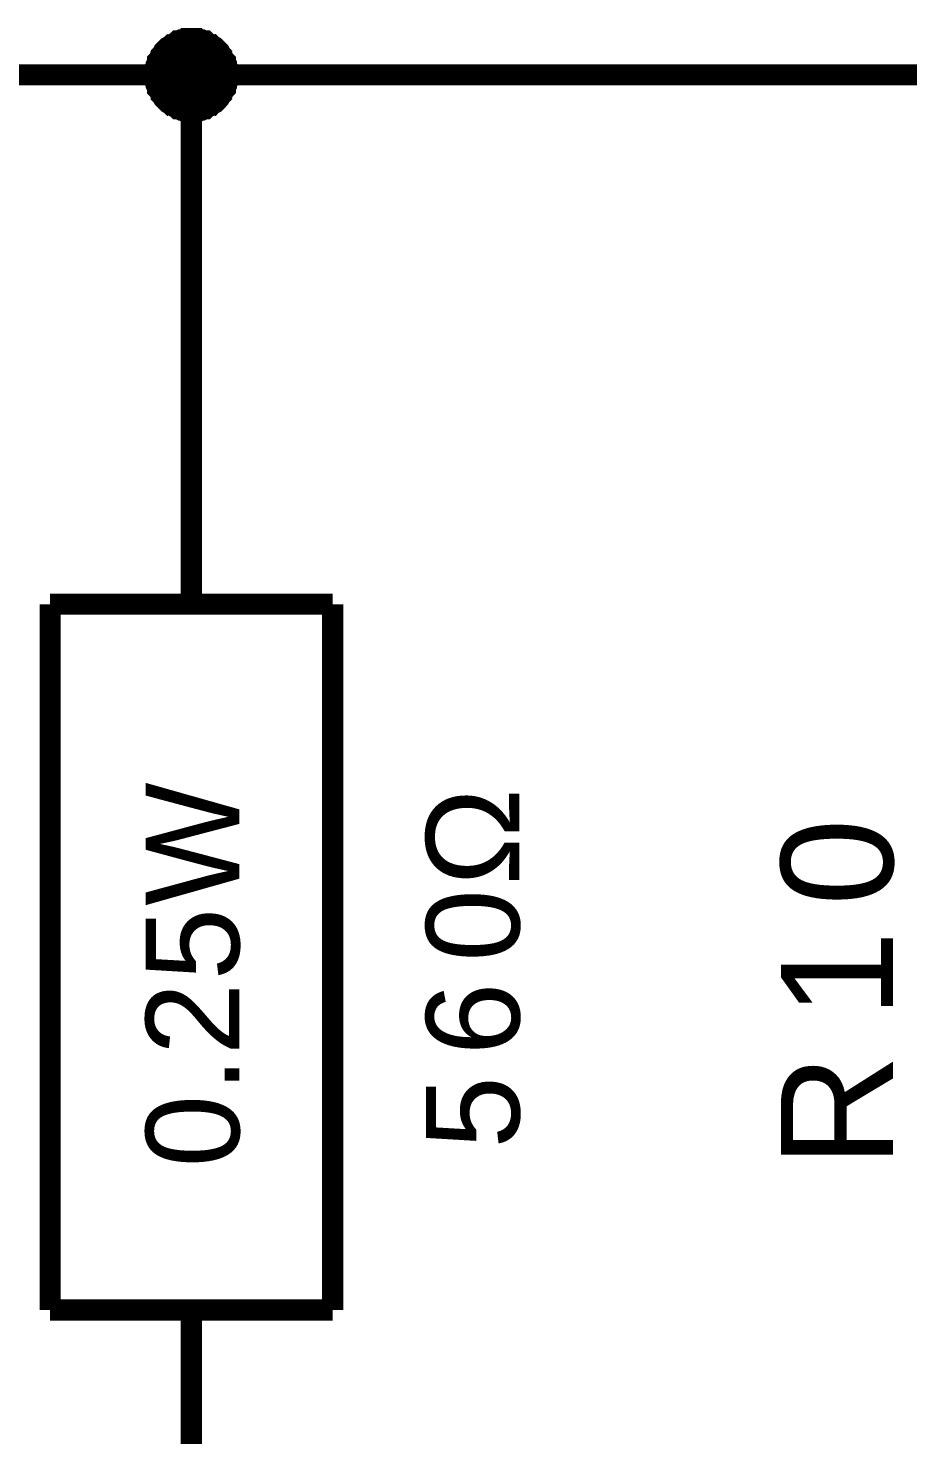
# Model space of a CAD drawing. Header units: millimetres. Extents: x -2024 to 917, y -725 to 13.
# Drawn here: x 484.76 to 497.23, y -578.07 to -558.13 of the extents above; entities that cross this region are included whole.
import ezdxf

# ---------------------------------------------------------------- set-up
doc = ezdxf.new("R2010")
doc.units = ezdxf.units.MM
doc.layers.add('Sheet', color=255, linetype='Continuous')
doc.styles.get("Standard").update_dxf_attribs({"font": 'arial.ttf'})

msp = doc.modelspace()

# ---------------------------------------------------------------- linework, layer by layer
at = {"layer": 'Sheet'}
for points, const_width in [([(486.559, -558.794), (486.559, -558.761), (486.559, -558.745), (486.559, -558.711), (486.576, -558.695), (486.576, -558.662), (486.576, -558.645), (486.592, -558.612), (486.592, -558.596), (486.609, -558.579), (486.625, -558.546), (486.642, -558.529), (486.642, -558.513), (486.658, -558.496), (486.675, -558.463), (486.691, -558.447), (486.708, -558.43), (486.725, -558.413), (486.741, -558.397), (486.774, -558.38), (486.791, -558.364), (486.807, -558.364), (486.824, -558.347), (486.857, -558.331), (486.874, -558.314), (486.89, -558.314), (486.923, -558.298), (486.94, -558.298), (486.973, -558.298), (486.989, -558.281), (487.022, -558.281), (487.039, -558.281), (487.072, -558.281)], 0.3), ([(486.559, -558.794), (486.559, -558.761), (486.559, -558.745), (486.559, -558.711), (486.576, -558.695), (486.576, -558.662), (486.576, -558.645), (486.592, -558.612), (486.592, -558.596), (486.609, -558.579), (486.625, -558.546), (486.642, -558.529), (486.642, -558.513), (486.658, -558.496), (486.675, -558.463), (486.691, -558.447), (486.708, -558.43), (486.725, -558.413), (486.741, -558.397), (486.774, -558.38), (486.791, -558.364), (486.807, -558.364), (486.824, -558.347), (486.857, -558.331), (486.874, -558.314), (486.89, -558.314), (486.923, -558.298), (486.94, -558.298), (486.973, -558.298), (486.989, -558.281), (487.022, -558.281), (487.039, -558.281), (487.072, -558.281)], 0.3), ([(486.559, -558.794), (486.559, -558.761), (486.559, -558.745), (486.559, -558.711), (486.576, -558.695), (486.576, -558.662), (486.576, -558.645), (486.592, -558.612), (486.592, -558.596), (486.609, -558.579), (486.625, -558.546), (486.642, -558.529), (486.642, -558.513), (486.658, -558.496), (486.675, -558.463), (486.691, -558.447), (486.708, -558.43), (486.725, -558.413), (486.741, -558.397), (486.774, -558.38), (486.791, -558.364), (486.807, -558.364), (486.824, -558.347), (486.857, -558.331), (486.874, -558.314), (486.89, -558.314), (486.923, -558.298), (486.94, -558.298), (486.973, -558.298), (486.989, -558.281), (487.022, -558.281), (487.039, -558.281), (487.072, -558.281)], 0.3), ([(486.559, -558.794), (486.559, -558.761), (486.559, -558.745), (486.559, -558.711), (486.576, -558.695), (486.576, -558.662), (486.576, -558.645), (486.592, -558.612), (486.592, -558.596), (486.609, -558.579), (486.625, -558.546), (486.642, -558.529), (486.642, -558.513), (486.658, -558.496), (486.675, -558.463), (486.691, -558.447), (486.708, -558.43), (486.725, -558.413), (486.741, -558.397), (486.774, -558.38), (486.791, -558.364), (486.807, -558.364), (486.824, -558.347), (486.857, -558.331), (486.874, -558.314), (486.89, -558.314), (486.923, -558.298), (486.94, -558.298), (486.973, -558.298), (486.989, -558.281), (487.022, -558.281), (487.039, -558.281), (487.072, -558.281)], 0.3), ([(487.072, -558.281), (487.072, -558.281)], 0.3), ([(487.072, -558.281), (487.105, -558.281), (487.122, -558.281), (487.155, -558.281), (487.171, -558.298), (487.205, -558.298), (487.221, -558.298), (487.254, -558.314), (487.271, -558.314), (487.287, -558.331), (487.32, -558.347), (487.337, -558.364), (487.354, -558.364), (487.37, -558.38), (487.403, -558.397), (487.42, -558.413), (487.436, -558.43), (487.453, -558.447), (487.469, -558.463), (487.486, -558.496), (487.502, -558.513), (487.502, -558.529), (487.519, -558.546), (487.536, -558.579), (487.552, -558.596), (487.552, -558.612), (487.569, -558.645), (487.569, -558.662), (487.569, -558.695), (487.585, -558.711), (487.585, -558.745), (487.585, -558.761), (487.585, -558.794)], 0.3), ([(487.072, -558.281), (487.072, -558.281)], 0.3), ([(487.072, -558.281), (487.105, -558.281), (487.122, -558.281), (487.155, -558.281), (487.171, -558.298), (487.205, -558.298), (487.221, -558.298), (487.254, -558.314), (487.271, -558.314), (487.287, -558.331), (487.32, -558.347), (487.337, -558.364), (487.354, -558.364), (487.37, -558.38), (487.403, -558.397), (487.42, -558.413), (487.436, -558.43), (487.453, -558.447), (487.469, -558.463), (487.486, -558.496), (487.502, -558.513), (487.502, -558.529), (487.519, -558.546), (487.536, -558.579), (487.552, -558.596), (487.552, -558.612), (487.569, -558.645), (487.569, -558.662), (487.569, -558.695), (487.585, -558.711), (487.585, -558.745), (487.585, -558.761), (487.585, -558.794)], 0.3), ([(487.072, -558.281), (487.072, -558.281)], 0.3), ([(487.072, -558.281), (487.105, -558.281), (487.122, -558.281), (487.155, -558.281), (487.171, -558.298), (487.205, -558.298), (487.221, -558.298), (487.254, -558.314), (487.271, -558.314), (487.287, -558.331), (487.32, -558.347), (487.337, -558.364), (487.354, -558.364), (487.37, -558.38), (487.403, -558.397), (487.42, -558.413), (487.436, -558.43), (487.453, -558.447), (487.469, -558.463), (487.486, -558.496), (487.502, -558.513), (487.502, -558.529), (487.519, -558.546), (487.536, -558.579), (487.552, -558.596), (487.552, -558.612), (487.569, -558.645), (487.569, -558.662), (487.569, -558.695), (487.585, -558.711), (487.585, -558.745), (487.585, -558.761), (487.585, -558.794)], 0.3), ([(487.072, -558.281), (487.072, -558.281)], 0.3), ([(487.072, -558.281), (487.105, -558.281), (487.122, -558.281), (487.155, -558.281), (487.171, -558.298), (487.205, -558.298), (487.221, -558.298), (487.254, -558.314), (487.271, -558.314), (487.287, -558.331), (487.32, -558.347), (487.337, -558.364), (487.354, -558.364), (487.37, -558.38), (487.403, -558.397), (487.42, -558.413), (487.436, -558.43), (487.453, -558.447), (487.469, -558.463), (487.486, -558.496), (487.502, -558.513), (487.502, -558.529), (487.519, -558.546), (487.536, -558.579), (487.552, -558.596), (487.552, -558.612), (487.569, -558.645), (487.569, -558.662), (487.569, -558.695), (487.585, -558.711), (487.585, -558.745), (487.585, -558.761), (487.585, -558.794)], 0.3), ([(486.559, -558.794), (486.559, -558.761), (486.559, -558.745), (486.559, -558.711), (486.576, -558.695), (486.576, -558.662), (486.576, -558.645), (486.592, -558.612), (486.592, -558.596), (486.609, -558.579), (486.625, -558.546), (486.642, -558.529), (486.642, -558.513), (486.658, -558.496), (486.675, -558.463), (486.691, -558.447), (486.708, -558.43), (486.725, -558.413), (486.741, -558.397), (486.774, -558.38), (486.791, -558.364), (486.807, -558.364), (486.824, -558.347), (486.857, -558.331), (486.874, -558.314), (486.89, -558.314), (486.923, -558.298), (486.94, -558.298), (486.973, -558.298), (486.989, -558.281), (487.022, -558.281), (487.039, -558.281), (487.072, -558.281)], 0.0991), ([(486.559, -558.794), (486.559, -558.761), (486.559, -558.745), (486.559, -558.711), (486.576, -558.695), (486.576, -558.662), (486.576, -558.645), (486.592, -558.612), (486.592, -558.596), (486.609, -558.579), (486.625, -558.546), (486.642, -558.529), (486.642, -558.513), (486.658, -558.496), (486.675, -558.463), (486.691, -558.447), (486.708, -558.43), (486.725, -558.413), (486.741, -558.397), (486.774, -558.38), (486.791, -558.364), (486.807, -558.364), (486.824, -558.347), (486.857, -558.331), (486.874, -558.314), (486.89, -558.314), (486.923, -558.298), (486.94, -558.298), (486.973, -558.298), (486.989, -558.281), (487.022, -558.281), (487.039, -558.281), (487.072, -558.281)], 0.0991), ([(486.559, -558.794), (486.559, -558.761), (486.559, -558.745), (486.559, -558.711), (486.576, -558.695), (486.576, -558.662), (486.576, -558.645), (486.592, -558.612), (486.592, -558.596), (486.609, -558.579), (486.625, -558.546), (486.642, -558.529), (486.642, -558.513), (486.658, -558.496), (486.675, -558.463), (486.691, -558.447), (486.708, -558.43), (486.725, -558.413), (486.741, -558.397), (486.774, -558.38), (486.791, -558.364), (486.807, -558.364), (486.824, -558.347), (486.857, -558.331), (486.874, -558.314), (486.89, -558.314), (486.923, -558.298), (486.94, -558.298), (486.973, -558.298), (486.989, -558.281), (487.022, -558.281), (487.039, -558.281), (487.072, -558.281)], 0.0991), ([(486.559, -558.794), (486.559, -558.761), (486.559, -558.745), (486.559, -558.711), (486.576, -558.695), (486.576, -558.662), (486.576, -558.645), (486.592, -558.612), (486.592, -558.596), (486.609, -558.579), (486.625, -558.546), (486.642, -558.529), (486.642, -558.513), (486.658, -558.496), (486.675, -558.463), (486.691, -558.447), (486.708, -558.43), (486.725, -558.413), (486.741, -558.397), (486.774, -558.38), (486.791, -558.364), (486.807, -558.364), (486.824, -558.347), (486.857, -558.331), (486.874, -558.314), (486.89, -558.314), (486.923, -558.298), (486.94, -558.298), (486.973, -558.298), (486.989, -558.281), (487.022, -558.281), (487.039, -558.281), (487.072, -558.281)], 0.0991), ([(487.072, -558.281), (487.072, -558.281)], 0.0991), ([(487.072, -558.281), (487.105, -558.281), (487.122, -558.281), (487.155, -558.281), (487.171, -558.298), (487.205, -558.298), (487.221, -558.298), (487.254, -558.314), (487.271, -558.314), (487.287, -558.331), (487.32, -558.347), (487.337, -558.364), (487.354, -558.364), (487.37, -558.38), (487.403, -558.397), (487.42, -558.413), (487.436, -558.43), (487.453, -558.447), (487.469, -558.463), (487.486, -558.496), (487.502, -558.513), (487.502, -558.529), (487.519, -558.546), (487.536, -558.579), (487.552, -558.596), (487.552, -558.612), (487.569, -558.645), (487.569, -558.662), (487.569, -558.695), (487.585, -558.711), (487.585, -558.745), (487.585, -558.761), (487.585, -558.794)], 0.0991), ([(487.072, -558.281), (487.072, -558.281)], 0.0991), ([(487.072, -558.281), (487.105, -558.281), (487.122, -558.281), (487.155, -558.281), (487.171, -558.298), (487.205, -558.298), (487.221, -558.298), (487.254, -558.314), (487.271, -558.314), (487.287, -558.331), (487.32, -558.347), (487.337, -558.364), (487.354, -558.364), (487.37, -558.38), (487.403, -558.397), (487.42, -558.413), (487.436, -558.43), (487.453, -558.447), (487.469, -558.463), (487.486, -558.496), (487.502, -558.513), (487.502, -558.529), (487.519, -558.546), (487.536, -558.579), (487.552, -558.596), (487.552, -558.612), (487.569, -558.645), (487.569, -558.662), (487.569, -558.695), (487.585, -558.711), (487.585, -558.745), (487.585, -558.761), (487.585, -558.794)], 0.0991), ([(487.072, -558.281), (487.072, -558.281)], 0.0991), ([(487.072, -558.281), (487.105, -558.281), (487.122, -558.281), (487.155, -558.281), (487.171, -558.298), (487.205, -558.298), (487.221, -558.298), (487.254, -558.314), (487.271, -558.314), (487.287, -558.331), (487.32, -558.347), (487.337, -558.364), (487.354, -558.364), (487.37, -558.38), (487.403, -558.397), (487.42, -558.413), (487.436, -558.43), (487.453, -558.447), (487.469, -558.463), (487.486, -558.496), (487.502, -558.513), (487.502, -558.529), (487.519, -558.546), (487.536, -558.579), (487.552, -558.596), (487.552, -558.612), (487.569, -558.645), (487.569, -558.662), (487.569, -558.695), (487.585, -558.711), (487.585, -558.745), (487.585, -558.761), (487.585, -558.794)], 0.0991), ([(487.072, -558.281), (487.072, -558.281)], 0.0991), ([(487.072, -558.281), (487.105, -558.281), (487.122, -558.281), (487.155, -558.281), (487.171, -558.298), (487.205, -558.298), (487.221, -558.298), (487.254, -558.314), (487.271, -558.314), (487.287, -558.331), (487.32, -558.347), (487.337, -558.364), (487.354, -558.364), (487.37, -558.38), (487.403, -558.397), (487.42, -558.413), (487.436, -558.43), (487.453, -558.447), (487.469, -558.463), (487.486, -558.496), (487.502, -558.513), (487.502, -558.529), (487.519, -558.546), (487.536, -558.579), (487.552, -558.596), (487.552, -558.612), (487.569, -558.645), (487.569, -558.662), (487.569, -558.695), (487.585, -558.711), (487.585, -558.745), (487.585, -558.761), (487.585, -558.794)], 0.0991), ([(482.074, -558.794), (487.072, -558.794)], 0.3), ([(487.072, -559.308), (487.039, -559.308), (487.022, -559.308), (486.989, -559.308), (486.973, -559.291), (486.94, -559.291), (486.923, -559.291), (486.89, -559.274), (486.874, -559.274), (486.857, -559.258), (486.824, -559.241), (486.807, -559.225), (486.791, -559.225), (486.774, -559.208), (486.741, -559.192), (486.725, -559.175), (486.708, -559.159), (486.691, -559.142), (486.675, -559.125), (486.658, -559.092), (486.642, -559.076), (486.642, -559.059), (486.625, -559.043), (486.609, -559.01), (486.592, -558.993), (486.592, -558.976), (486.576, -558.943), (486.576, -558.927), (486.576, -558.894), (486.559, -558.877), (486.559, -558.844), (486.559, -558.827), (486.559, -558.794)], 0.3), ([(486.559, -558.794), (486.559, -558.794)], 0.3), ([(487.072, -559.308), (487.039, -559.308), (487.022, -559.308), (486.989, -559.308), (486.973, -559.291), (486.94, -559.291), (486.923, -559.291), (486.89, -559.274), (486.874, -559.274), (486.857, -559.258), (486.824, -559.241), (486.807, -559.225), (486.791, -559.225), (486.774, -559.208), (486.741, -559.192), (486.725, -559.175), (486.708, -559.159), (486.691, -559.142), (486.675, -559.125), (486.658, -559.092), (486.642, -559.076), (486.642, -559.059), (486.625, -559.043), (486.609, -559.01), (486.592, -558.993), (486.592, -558.976), (486.576, -558.943), (486.576, -558.927), (486.576, -558.894), (486.559, -558.877), (486.559, -558.844), (486.559, -558.827), (486.559, -558.794)], 0.3), ([(486.559, -558.794), (486.559, -558.794)], 0.3), ([(487.072, -559.308), (487.039, -559.308), (487.022, -559.308), (486.989, -559.308), (486.973, -559.291), (486.94, -559.291), (486.923, -559.291), (486.89, -559.274), (486.874, -559.274), (486.857, -559.258), (486.824, -559.241), (486.807, -559.225), (486.791, -559.225), (486.774, -559.208), (486.741, -559.192), (486.725, -559.175), (486.708, -559.159), (486.691, -559.142), (486.675, -559.125), (486.658, -559.092), (486.642, -559.076), (486.642, -559.059), (486.625, -559.043), (486.609, -559.01), (486.592, -558.993), (486.592, -558.976), (486.576, -558.943), (486.576, -558.927), (486.576, -558.894), (486.559, -558.877), (486.559, -558.844), (486.559, -558.827), (486.559, -558.794)], 0.3), ([(486.559, -558.794), (486.559, -558.794)], 0.3), ([(487.072, -559.308), (487.039, -559.308), (487.022, -559.308), (486.989, -559.308), (486.973, -559.291), (486.94, -559.291), (486.923, -559.291), (486.89, -559.274), (486.874, -559.274), (486.857, -559.258), (486.824, -559.241), (486.807, -559.225), (486.791, -559.225), (486.774, -559.208), (486.741, -559.192), (486.725, -559.175), (486.708, -559.159), (486.691, -559.142), (486.675, -559.125), (486.658, -559.092), (486.642, -559.076), (486.642, -559.059), (486.625, -559.043), (486.609, -559.01), (486.592, -558.993), (486.592, -558.976), (486.576, -558.943), (486.576, -558.927), (486.576, -558.894), (486.559, -558.877), (486.559, -558.844), (486.559, -558.827), (486.559, -558.794)], 0.3), ([(486.559, -558.794), (486.559, -558.794)], 0.3), ([(487.072, -559.308), (487.039, -559.308), (487.022, -559.308), (486.989, -559.308), (486.973, -559.291), (486.94, -559.291), (486.923, -559.291), (486.89, -559.274), (486.874, -559.274), (486.857, -559.258), (486.824, -559.241), (486.807, -559.225), (486.791, -559.225), (486.774, -559.208), (486.741, -559.192), (486.725, -559.175), (486.708, -559.159), (486.691, -559.142), (486.675, -559.125), (486.658, -559.092), (486.642, -559.076), (486.642, -559.059), (486.625, -559.043), (486.609, -559.01), (486.592, -558.993), (486.592, -558.976), (486.576, -558.943), (486.576, -558.927), (486.576, -558.894), (486.559, -558.877), (486.559, -558.844), (486.559, -558.827), (486.559, -558.794)], 0.0991), ([(486.559, -558.794), (486.559, -558.794)], 0.0991), ([(487.072, -559.308), (487.039, -559.308), (487.022, -559.308), (486.989, -559.308), (486.973, -559.291), (486.94, -559.291), (486.923, -559.291), (486.89, -559.274), (486.874, -559.274), (486.857, -559.258), (486.824, -559.241), (486.807, -559.225), (486.791, -559.225), (486.774, -559.208), (486.741, -559.192), (486.725, -559.175), (486.708, -559.159), (486.691, -559.142), (486.675, -559.125), (486.658, -559.092), (486.642, -559.076), (486.642, -559.059), (486.625, -559.043), (486.609, -559.01), (486.592, -558.993), (486.592, -558.976), (486.576, -558.943), (486.576, -558.927), (486.576, -558.894), (486.559, -558.877), (486.559, -558.844), (486.559, -558.827), (486.559, -558.794)], 0.0991), ([(486.559, -558.794), (486.559, -558.794)], 0.0991), ([(487.072, -559.308), (487.039, -559.308), (487.022, -559.308), (486.989, -559.308), (486.973, -559.291), (486.94, -559.291), (486.923, -559.291), (486.89, -559.274), (486.874, -559.274), (486.857, -559.258), (486.824, -559.241), (486.807, -559.225), (486.791, -559.225), (486.774, -559.208), (486.741, -559.192), (486.725, -559.175), (486.708, -559.159), (486.691, -559.142), (486.675, -559.125), (486.658, -559.092), (486.642, -559.076), (486.642, -559.059), (486.625, -559.043), (486.609, -559.01), (486.592, -558.993), (486.592, -558.976), (486.576, -558.943), (486.576, -558.927), (486.576, -558.894), (486.559, -558.877), (486.559, -558.844), (486.559, -558.827), (486.559, -558.794)], 0.0991), ([(486.559, -558.794), (486.559, -558.794)], 0.0991), ([(487.072, -559.308), (487.039, -559.308), (487.022, -559.308), (486.989, -559.308), (486.973, -559.291), (486.94, -559.291), (486.923, -559.291), (486.89, -559.274), (486.874, -559.274), (486.857, -559.258), (486.824, -559.241), (486.807, -559.225), (486.791, -559.225), (486.774, -559.208), (486.741, -559.192), (486.725, -559.175), (486.708, -559.159), (486.691, -559.142), (486.675, -559.125), (486.658, -559.092), (486.642, -559.076), (486.642, -559.059), (486.625, -559.043), (486.609, -559.01), (486.592, -558.993), (486.592, -558.976), (486.576, -558.943), (486.576, -558.927), (486.576, -558.894), (486.559, -558.877), (486.559, -558.844), (486.559, -558.827), (486.559, -558.794)], 0.0991), ([(486.559, -558.794), (486.559, -558.794)], 0.0991), ([(487.072, -563.795), (487.072, -558.794), (499.568, -558.794), (507.066, -558.794)], 0.3), ([(487.585, -558.794), (487.585, -558.827), (487.585, -558.844), (487.585, -558.877), (487.569, -558.894), (487.569, -558.927), (487.569, -558.943), (487.552, -558.976), (487.552, -558.993), (487.536, -559.01), (487.519, -559.043), (487.502, -559.059), (487.502, -559.076), (487.486, -559.092), (487.469, -559.125), (487.453, -559.142), (487.436, -559.159), (487.42, -559.175), (487.403, -559.192), (487.37, -559.208), (487.354, -559.225), (487.337, -559.225), (487.32, -559.241), (487.287, -559.258), (487.271, -559.274), (487.254, -559.274), (487.221, -559.291), (487.205, -559.291), (487.171, -559.291), (487.155, -559.308), (487.122, -559.308), (487.105, -559.308), (487.072, -559.308)], 0.3), ([(487.585, -558.794), (487.585, -558.827), (487.585, -558.844), (487.585, -558.877), (487.569, -558.894), (487.569, -558.927), (487.569, -558.943), (487.552, -558.976), (487.552, -558.993), (487.536, -559.01), (487.519, -559.043), (487.502, -559.059), (487.502, -559.076), (487.486, -559.092), (487.469, -559.125), (487.453, -559.142), (487.436, -559.159), (487.42, -559.175), (487.403, -559.192), (487.37, -559.208), (487.354, -559.225), (487.337, -559.225), (487.32, -559.241), (487.287, -559.258), (487.271, -559.274), (487.254, -559.274), (487.221, -559.291), (487.205, -559.291), (487.171, -559.291), (487.155, -559.308), (487.122, -559.308), (487.105, -559.308), (487.072, -559.308)], 0.3), ([(487.585, -558.794), (487.585, -558.827), (487.585, -558.844), (487.585, -558.877), (487.569, -558.894), (487.569, -558.927), (487.569, -558.943), (487.552, -558.976), (487.552, -558.993), (487.536, -559.01), (487.519, -559.043), (487.502, -559.059), (487.502, -559.076), (487.486, -559.092), (487.469, -559.125), (487.453, -559.142), (487.436, -559.159), (487.42, -559.175), (487.403, -559.192), (487.37, -559.208), (487.354, -559.225), (487.337, -559.225), (487.32, -559.241), (487.287, -559.258), (487.271, -559.274), (487.254, -559.274), (487.221, -559.291), (487.205, -559.291), (487.171, -559.291), (487.155, -559.308), (487.122, -559.308), (487.105, -559.308), (487.072, -559.308)], 0.3), ([(487.585, -558.794), (487.585, -558.827), (487.585, -558.844), (487.585, -558.877), (487.569, -558.894), (487.569, -558.927), (487.569, -558.943), (487.552, -558.976), (487.552, -558.993), (487.536, -559.01), (487.519, -559.043), (487.502, -559.059), (487.502, -559.076), (487.486, -559.092), (487.469, -559.125), (487.453, -559.142), (487.436, -559.159), (487.42, -559.175), (487.403, -559.192), (487.37, -559.208), (487.354, -559.225), (487.337, -559.225), (487.32, -559.241), (487.287, -559.258), (487.271, -559.274), (487.254, -559.274), (487.221, -559.291), (487.205, -559.291), (487.171, -559.291), (487.155, -559.308), (487.122, -559.308), (487.105, -559.308), (487.072, -559.308)], 0.3), ([(487.585, -558.794), (487.585, -558.827), (487.585, -558.844), (487.585, -558.877), (487.569, -558.894), (487.569, -558.927), (487.569, -558.943), (487.552, -558.976), (487.552, -558.993), (487.536, -559.01), (487.519, -559.043), (487.502, -559.059), (487.502, -559.076), (487.486, -559.092), (487.469, -559.125), (487.453, -559.142), (487.436, -559.159), (487.42, -559.175), (487.403, -559.192), (487.37, -559.208), (487.354, -559.225), (487.337, -559.225), (487.32, -559.241), (487.287, -559.258), (487.271, -559.274), (487.254, -559.274), (487.221, -559.291), (487.205, -559.291), (487.171, -559.291), (487.155, -559.308), (487.122, -559.308), (487.105, -559.308), (487.072, -559.308)], 0.0991), ([(487.585, -558.794), (487.585, -558.827), (487.585, -558.844), (487.585, -558.877), (487.569, -558.894), (487.569, -558.927), (487.569, -558.943), (487.552, -558.976), (487.552, -558.993), (487.536, -559.01), (487.519, -559.043), (487.502, -559.059), (487.502, -559.076), (487.486, -559.092), (487.469, -559.125), (487.453, -559.142), (487.436, -559.159), (487.42, -559.175), (487.403, -559.192), (487.37, -559.208), (487.354, -559.225), (487.337, -559.225), (487.32, -559.241), (487.287, -559.258), (487.271, -559.274), (487.254, -559.274), (487.221, -559.291), (487.205, -559.291), (487.171, -559.291), (487.155, -559.308), (487.122, -559.308), (487.105, -559.308), (487.072, -559.308)], 0.0991), ([(487.585, -558.794), (487.585, -558.827), (487.585, -558.844), (487.585, -558.877), (487.569, -558.894), (487.569, -558.927), (487.569, -558.943), (487.552, -558.976), (487.552, -558.993), (487.536, -559.01), (487.519, -559.043), (487.502, -559.059), (487.502, -559.076), (487.486, -559.092), (487.469, -559.125), (487.453, -559.142), (487.436, -559.159), (487.42, -559.175), (487.403, -559.192), (487.37, -559.208), (487.354, -559.225), (487.337, -559.225), (487.32, -559.241), (487.287, -559.258), (487.271, -559.274), (487.254, -559.274), (487.221, -559.291), (487.205, -559.291), (487.171, -559.291), (487.155, -559.308), (487.122, -559.308), (487.105, -559.308), (487.072, -559.308)], 0.0991), ([(487.585, -558.794), (487.585, -558.827), (487.585, -558.844), (487.585, -558.877), (487.569, -558.894), (487.569, -558.927), (487.569, -558.943), (487.552, -558.976), (487.552, -558.993), (487.536, -559.01), (487.519, -559.043), (487.502, -559.059), (487.502, -559.076), (487.486, -559.092), (487.469, -559.125), (487.453, -559.142), (487.436, -559.159), (487.42, -559.175), (487.403, -559.192), (487.37, -559.208), (487.354, -559.225), (487.337, -559.225), (487.32, -559.241), (487.287, -559.258), (487.271, -559.274), (487.254, -559.274), (487.221, -559.291), (487.205, -559.291), (487.171, -559.291), (487.155, -559.308), (487.122, -559.308), (487.105, -559.308), (487.072, -559.308)], 0.0991), ([(487.585, -558.794), (487.585, -558.794), (487.585, -558.794), (487.585, -558.794), (487.585, -558.794), (487.585, -558.794), (487.585, -558.794), (487.585, -558.794), (487.585, -558.794), (487.585, -558.794), (487.585, -558.794), (487.585, -558.794), (487.585, -558.794), (487.585, -558.794), (487.585, -558.794), (487.585, -558.794), (487.585, -558.794), (487.585, -558.794), (487.585, -558.794), (487.585, -558.794), (487.585, -558.794), (487.585, -558.794), (487.585, -558.794), (487.585, -558.794), (487.585, -558.794), (487.585, -558.794), (487.585, -558.794), (487.585, -558.794), (487.585, -558.794), (487.585, -558.794), (487.585, -558.794), (487.585, -558.794), (487.585, -558.794)], 0.3), ([(487.585, -558.794), (487.585, -558.794)], 0.3), ([(487.585, -558.794), (487.585, -558.794), (487.585, -558.794), (487.585, -558.794), (487.585, -558.794), (487.585, -558.794), (487.585, -558.794), (487.585, -558.794), (487.585, -558.794), (487.585, -558.794), (487.585, -558.794), (487.585, -558.794), (487.585, -558.794), (487.585, -558.794), (487.585, -558.794), (487.585, -558.794), (487.585, -558.794), (487.585, -558.794), (487.585, -558.794), (487.585, -558.794), (487.585, -558.794), (487.585, -558.794), (487.585, -558.794), (487.585, -558.794), (487.585, -558.794), (487.585, -558.794), (487.585, -558.794), (487.585, -558.794), (487.585, -558.794), (487.585, -558.794), (487.585, -558.794), (487.585, -558.794), (487.585, -558.794)], 0.3), ([(487.585, -558.794), (487.585, -558.794)], 0.3), ([(487.585, -558.794), (487.585, -558.794), (487.585, -558.794), (487.585, -558.794), (487.585, -558.794), (487.585, -558.794), (487.585, -558.794), (487.585, -558.794), (487.585, -558.794), (487.585, -558.794), (487.585, -558.794), (487.585, -558.794), (487.585, -558.794), (487.585, -558.794), (487.585, -558.794), (487.585, -558.794), (487.585, -558.794), (487.585, -558.794), (487.585, -558.794), (487.585, -558.794), (487.585, -558.794), (487.585, -558.794), (487.585, -558.794), (487.585, -558.794), (487.585, -558.794), (487.585, -558.794), (487.585, -558.794), (487.585, -558.794), (487.585, -558.794), (487.585, -558.794), (487.585, -558.794), (487.585, -558.794), (487.585, -558.794)], 0.3), ([(487.585, -558.794), (487.585, -558.794)], 0.3), ([(487.585, -558.794), (487.585, -558.794), (487.585, -558.794), (487.585, -558.794), (487.585, -558.794), (487.585, -558.794), (487.585, -558.794), (487.585, -558.794), (487.585, -558.794), (487.585, -558.794), (487.585, -558.794), (487.585, -558.794), (487.585, -558.794), (487.585, -558.794), (487.585, -558.794), (487.585, -558.794), (487.585, -558.794), (487.585, -558.794), (487.585, -558.794), (487.585, -558.794), (487.585, -558.794), (487.585, -558.794), (487.585, -558.794), (487.585, -558.794), (487.585, -558.794), (487.585, -558.794), (487.585, -558.794), (487.585, -558.794), (487.585, -558.794), (487.585, -558.794), (487.585, -558.794), (487.585, -558.794), (487.585, -558.794)], 0.3), ([(487.585, -558.794), (487.585, -558.794)], 0.3), ([(487.585, -558.794), (487.585, -558.794), (487.585, -558.794), (487.585, -558.794), (487.585, -558.794), (487.585, -558.794), (487.585, -558.794), (487.585, -558.794), (487.585, -558.794), (487.585, -558.794), (487.585, -558.794), (487.585, -558.794), (487.585, -558.794), (487.585, -558.794), (487.585, -558.794), (487.585, -558.794), (487.585, -558.794), (487.585, -558.794), (487.585, -558.794), (487.585, -558.794), (487.585, -558.794), (487.585, -558.794), (487.585, -558.794), (487.585, -558.794), (487.585, -558.794), (487.585, -558.794), (487.585, -558.794), (487.585, -558.794), (487.585, -558.794), (487.585, -558.794), (487.585, -558.794), (487.585, -558.794), (487.585, -558.794)], 0.0991), ([(487.585, -558.794), (487.585, -558.794)], 0.0991), ([(487.585, -558.794), (487.585, -558.794), (487.585, -558.794), (487.585, -558.794), (487.585, -558.794), (487.585, -558.794), (487.585, -558.794), (487.585, -558.794), (487.585, -558.794), (487.585, -558.794), (487.585, -558.794), (487.585, -558.794), (487.585, -558.794), (487.585, -558.794), (487.585, -558.794), (487.585, -558.794), (487.585, -558.794), (487.585, -558.794), (487.585, -558.794), (487.585, -558.794), (487.585, -558.794), (487.585, -558.794), (487.585, -558.794), (487.585, -558.794), (487.585, -558.794), (487.585, -558.794), (487.585, -558.794), (487.585, -558.794), (487.585, -558.794), (487.585, -558.794), (487.585, -558.794), (487.585, -558.794), (487.585, -558.794)], 0.0991), ([(487.585, -558.794), (487.585, -558.794)], 0.0991), ([(487.585, -558.794), (487.585, -558.794), (487.585, -558.794), (487.585, -558.794), (487.585, -558.794), (487.585, -558.794), (487.585, -558.794), (487.585, -558.794), (487.585, -558.794), (487.585, -558.794), (487.585, -558.794), (487.585, -558.794), (487.585, -558.794), (487.585, -558.794), (487.585, -558.794), (487.585, -558.794), (487.585, -558.794), (487.585, -558.794), (487.585, -558.794), (487.585, -558.794), (487.585, -558.794), (487.585, -558.794), (487.585, -558.794), (487.585, -558.794), (487.585, -558.794), (487.585, -558.794), (487.585, -558.794), (487.585, -558.794), (487.585, -558.794), (487.585, -558.794), (487.585, -558.794), (487.585, -558.794), (487.585, -558.794)], 0.0991), ([(487.585, -558.794), (487.585, -558.794)], 0.0991), ([(487.585, -558.794), (487.585, -558.794), (487.585, -558.794), (487.585, -558.794), (487.585, -558.794), (487.585, -558.794), (487.585, -558.794), (487.585, -558.794), (487.585, -558.794), (487.585, -558.794), (487.585, -558.794), (487.585, -558.794), (487.585, -558.794), (487.585, -558.794), (487.585, -558.794), (487.585, -558.794), (487.585, -558.794), (487.585, -558.794), (487.585, -558.794), (487.585, -558.794), (487.585, -558.794), (487.585, -558.794), (487.585, -558.794), (487.585, -558.794), (487.585, -558.794), (487.585, -558.794), (487.585, -558.794), (487.585, -558.794), (487.585, -558.794), (487.585, -558.794), (487.585, -558.794), (487.585, -558.794), (487.585, -558.794)], 0.0991), ([(487.585, -558.794), (487.585, -558.794)], 0.0991), ([(487.072, -566.295), (487.072, -563.795)], 0.3), ([(485.069, -566.295), (489.075, -566.295)], 0.3), ([(485.069, -576.297), (485.069, -566.295)], 0.3), ([(489.075, -576.297), (489.075, -566.295)], 0.3), ([(485.069, -576.297), (489.075, -576.297)], 0.3), ([(487.072, -576.297), (487.072, -578.797)], 0.3)]:
    msp.add_lwpolyline(points, dxfattribs=dict(at, const_width=const_width))
at = {"layer": 'Sheet', "const_width": 0.508}
msp.add_lwpolyline([(486.832, -558.786, 1), (487.34, -558.786, 1)], format="xyb", close=True, dxfattribs=at)

# ---------------------------------------------------------------- texts
at = {"layer": 'Sheet'}
for s, height, p in [('W', 1.325, (487.751, -570.568)), ('Ω', 1.325, (491.723, -570.303)), ('0', 1.59, (497.019, -570.568)), ('0', 1.325, (491.723, -571.362)), ('5', 1.325, (487.751, -571.627)), ('1', 1.59, (497.019, -572.157)), ('2', 1.325, (487.751, -572.687)), ('6', 1.325, (491.723, -572.687)), ('.', 1.325, (487.751, -573.217)), ('R', 1.59, (497.019, -574.277)), ('5', 1.325, (491.723, -574.012)), ('0', 1.325, (487.751, -574.277))]:
    msp.add_text(s, height=height, rotation=90, dxfattribs=at).set_placement(p)

doc.saveas('drawing.dxf')
